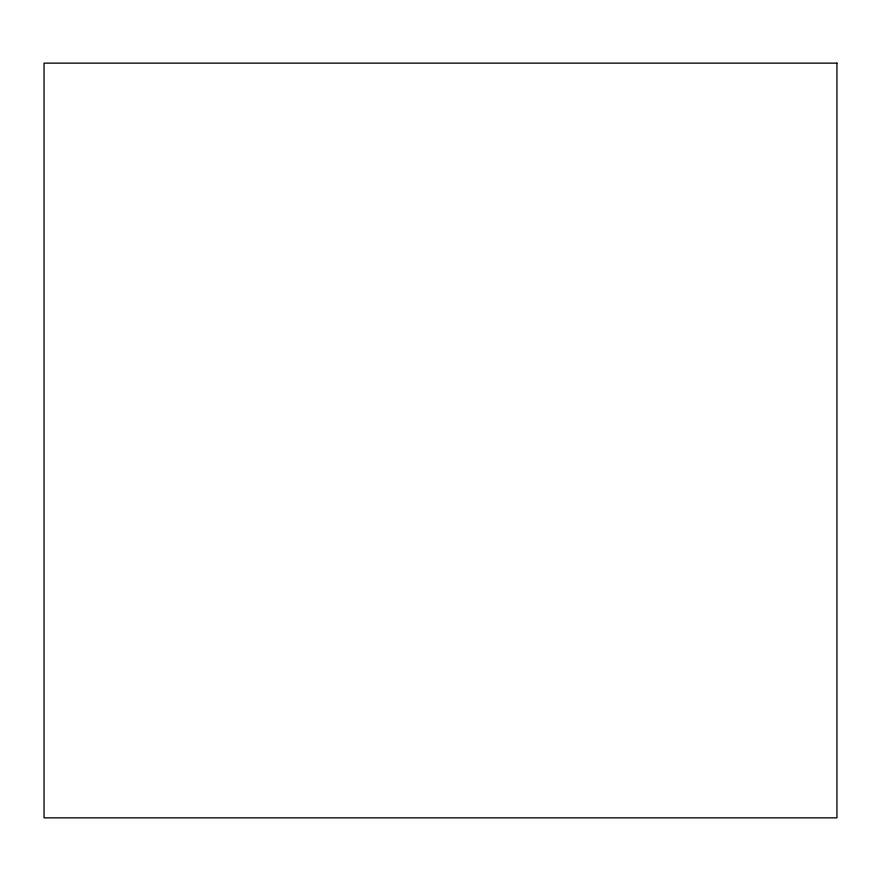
<?xml version="1.0" encoding="UTF-8"?>
<svg xmlns="http://www.w3.org/2000/svg" width="881" height="881" viewBox="0 0 881 881"><rect width="100%" height="100%" fill="white"/><g stroke="black" fill="none" stroke-linecap="round" stroke-linejoin="round"><path stroke-width="1.32" d="M836.95 63.146L44.05 63.146L44.05 817.854L836.95 817.854L836.95 63.146"/></g></svg>
